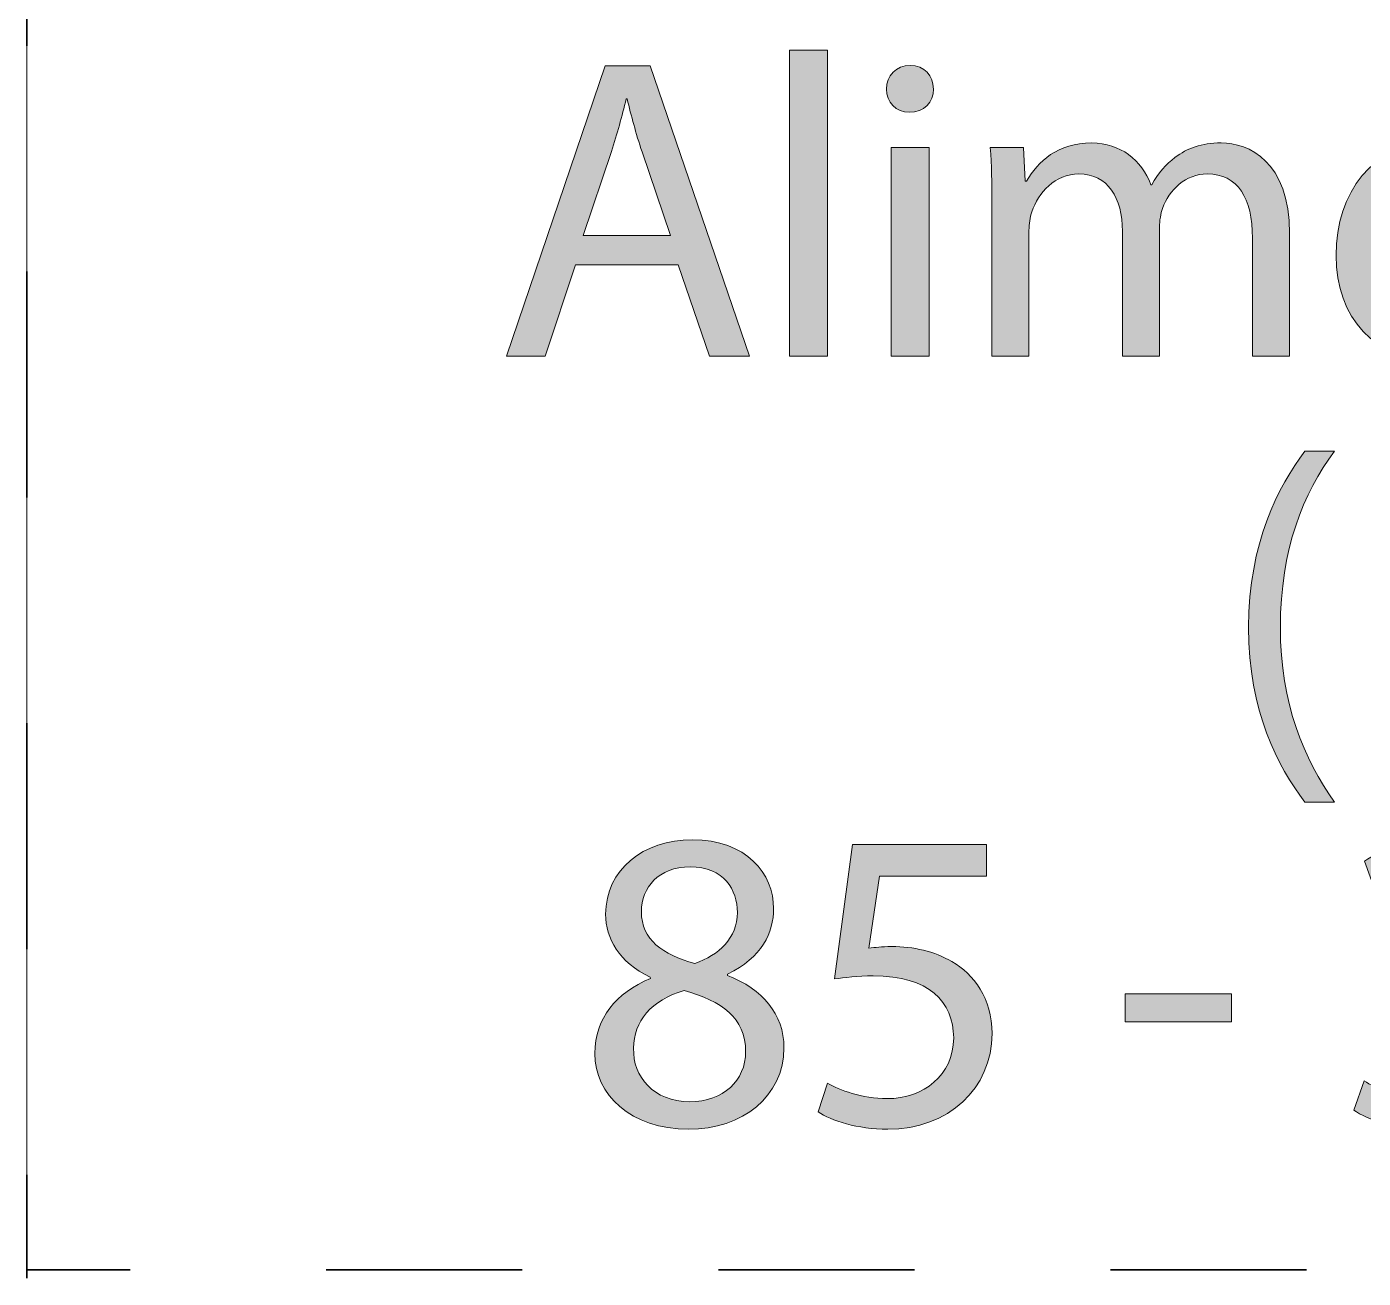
# Model space of a CAD drawing. Extents: x 544 to 1376, y -737 to -343.
# Drawn here: x 1049.9 to 1127.5, y -479.9 to -407.3 of the extents above; entities that cross this region are included whole.
import ezdxf

# ---------------------------------------------------------------- set-up
doc = ezdxf.new("R2010")
doc.units = 0
doc.header["$MEASUREMENT"] = 0
doc.linetypes.add('AI-Linetype-0', pattern=[26.200575, 13.100287, -13.100287])
doc.linetypes.add('AI-Linetype-1', pattern=[22.760284, 11.380142, -11.380142])
doc.layers.add('OBJETOS', color=7, linetype='Continuous', lineweight=0)

# ---------------------------------------------------------------- blocks, each defined once
blk = doc.blocks.new('Block_11')
at = {"layer": 'OBJETOS', "true_color": 0x000000, "transparency": 33554687}
h = blk.add_hatch(color=18, dxfattribs=at)
h.dxf.hatch_style = 2
edge = h.paths.add_edge_path()
edge.add_spline(control_points=[(1094.16, -408.685), (1094.16, -408.685), (1096.359, -408.685), (1096.359, -408.685), (1096.359, -408.685), (1096.359, -426.431), (1096.359, -426.431), (1096.359, -426.431), (1094.16, -426.431), (1094.16, -426.431), (1094.16, -426.431), (1094.16, -408.685), (1094.16, -408.685)], knot_values=[0, 0, 0, 0, 1, 1, 1, 2, 2, 2, 3, 3, 3, 4, 4, 4, 4], degree=3, periodic=0)
h = blk.add_hatch(color=18, dxfattribs=at)
h.dxf.hatch_style = 2
edge = h.paths.add_edge_path()
edge.add_spline(control_points=[(1100.061, -426.431), (1100.061, -426.431), (1100.061, -414.334), (1100.061, -414.334), (1100.061, -414.334), (1102.26, -414.334), (1102.26, -414.334), (1102.26, -414.334), (1102.26, -426.431), (1102.26, -426.431), (1102.26, -426.431), (1100.061, -426.431), (1100.061, -426.431)], knot_values=[0, 0, 0, 0, 1, 1, 1, 2, 2, 2, 3, 3, 3, 4, 4, 4, 4], degree=3, periodic=0)
edge = h.paths.add_edge_path()
edge.add_spline(control_points=[(1102.51, -410.935), (1102.534, -411.685), (1101.984, -412.284), (1101.11, -412.284), (1100.335, -412.284), (1099.785, -411.685), (1099.785, -410.935), (1099.785, -410.159), (1100.36, -409.56), (1101.16, -409.56), (1101.984, -409.56), (1102.51, -410.159), (1102.51, -410.935)], knot_values=[0, 0, 0, 0, 1, 1, 1, 2, 2, 2, 3, 3, 3, 4, 4, 4, 4], degree=3, periodic=0)
h = blk.add_hatch(color=18, dxfattribs=at)
h.dxf.hatch_style = 2
edge = h.paths.add_edge_path()
edge.add_spline(control_points=[(1087.258, -419.433), (1087.258, -419.433), (1085.608, -414.584), (1085.608, -414.584), (1085.233, -413.483), (1084.983, -412.484), (1084.733, -411.51), (1084.733, -411.51), (1084.684, -411.51), (1084.684, -411.51), (1084.434, -412.509), (1084.159, -413.534), (1083.834, -414.559), (1083.834, -414.559), (1082.185, -419.433), (1082.185, -419.433), (1082.185, -419.433), (1087.258, -419.433), (1087.258, -419.433)], knot_values=[0, 0, 0, 0, 1, 1, 1, 2, 2, 2, 3, 3, 3, 4, 4, 4, 5, 5, 5, 6, 6, 6, 6], degree=3, periodic=0)
edge = h.paths.add_edge_path()
edge.add_spline(control_points=[(1081.734, -421.132), (1081.734, -421.132), (1079.985, -426.431), (1079.985, -426.431), (1079.985, -426.431), (1077.735, -426.431), (1077.735, -426.431), (1077.735, -426.431), (1083.459, -409.585), (1083.459, -409.585), (1083.459, -409.585), (1086.083, -409.585), (1086.083, -409.585), (1086.083, -409.585), (1091.832, -426.431), (1091.832, -426.431), (1091.832, -426.431), (1089.508, -426.431), (1089.508, -426.431), (1089.508, -426.431), (1087.708, -421.132), (1087.708, -421.132), (1087.708, -421.132), (1081.734, -421.132), (1081.734, -421.132)], knot_values=[0, 0, 0, 0, 1, 1, 1, 2, 2, 2, 3, 3, 3, 4, 4, 4, 5, 5, 5, 6, 6, 6, 7, 7, 7, 8, 8, 8, 8], degree=3, periodic=0)
h = blk.add_hatch(color=18, dxfattribs=at)
h.dxf.hatch_style = 2
edge = h.paths.add_edge_path()
edge.add_spline(control_points=[(1105.91, -417.607), (1105.91, -416.358), (1105.885, -415.333), (1105.811, -414.334), (1105.811, -414.334), (1107.734, -414.334), (1107.734, -414.334), (1107.734, -414.334), (1107.835, -416.283), (1107.835, -416.283), (1107.835, -416.283), (1107.91, -416.283), (1107.91, -416.283), (1108.585, -415.134), (1109.709, -414.059), (1111.709, -414.059), (1113.358, -414.059), (1114.608, -415.059), (1115.133, -416.483), (1115.133, -416.483), (1115.183, -416.483), (1115.183, -416.483), (1115.558, -415.809), (1116.033, -415.283), (1116.532, -414.908), (1117.258, -414.358), (1118.058, -414.059), (1119.207, -414.059), (1120.807, -414.059), (1123.181, -415.108), (1123.181, -419.308), (1123.181, -419.308), (1123.181, -426.431), (1123.181, -426.431), (1123.181, -426.431), (1121.031, -426.431), (1121.031, -426.431), (1121.031, -426.431), (1121.031, -419.582), (1121.031, -419.582), (1121.031, -417.258), (1120.182, -415.858), (1118.407, -415.858), (1117.157, -415.858), (1116.183, -416.783), (1115.808, -417.857), (1115.708, -418.157), (1115.633, -418.558), (1115.633, -418.957), (1115.633, -418.957), (1115.633, -426.431), (1115.633, -426.431), (1115.633, -426.431), (1113.483, -426.431), (1113.483, -426.431), (1113.483, -426.431), (1113.483, -419.183), (1113.483, -419.183), (1113.483, -417.258), (1112.634, -415.858), (1110.959, -415.858), (1109.584, -415.858), (1108.585, -416.958), (1108.234, -418.058), (1108.109, -418.383), (1108.06, -418.758), (1108.06, -419.133), (1108.06, -419.133), (1108.06, -426.431), (1108.06, -426.431), (1108.06, -426.431), (1105.91, -426.431), (1105.91, -426.431), (1105.91, -426.431), (1105.91, -417.607), (1105.91, -417.607)], knot_values=[0, 0, 0, 0, 1, 1, 1, 2, 2, 2, 3, 3, 3, 4, 4, 4, 5, 5, 5, 6, 6, 6, 7, 7, 7, 8, 8, 8, 9, 9, 9, 10, 10, 10, 11, 11, 11, 12, 12, 12, 13, 13, 13, 14, 14, 14, 15, 15, 15, 16, 16, 16, 17, 17, 17, 18, 18, 18, 19, 19, 19, 20, 20, 20, 21, 21, 21, 22, 22, 22, 23, 23, 23, 24, 24, 24, 25, 25, 25, 25], degree=3, periodic=0)
h = blk.add_hatch(color=18, dxfattribs=at)
h.dxf.hatch_style = 2
edge = h.paths.add_edge_path()
edge.add_spline(control_points=[(1134.433, -419.207), (1134.458, -417.808), (1133.858, -415.634), (1131.384, -415.634), (1129.159, -415.634), (1128.185, -417.683), (1128.01, -419.207), (1128.01, -419.207), (1134.433, -419.207), (1134.433, -419.207)], knot_values=[0, 0, 0, 0, 1, 1, 1, 2, 2, 2, 3, 3, 3, 3], degree=3, periodic=0)
edge = h.paths.add_edge_path()
edge.add_spline(control_points=[(1127.984, -420.782), (1128.034, -423.756), (1129.934, -424.981), (1132.134, -424.981), (1133.708, -424.981), (1134.658, -424.706), (1135.482, -424.356), (1135.482, -424.356), (1135.857, -425.931), (1135.857, -425.931), (1135.083, -426.28), (1133.758, -426.681), (1131.834, -426.681), (1128.109, -426.681), (1125.885, -424.231), (1125.885, -420.582), (1125.885, -416.933), (1128.034, -414.059), (1131.559, -414.059), (1135.508, -414.059), (1136.558, -417.533), (1136.558, -419.757), (1136.558, -420.207), (1136.508, -420.557), (1136.482, -420.782), (1136.482, -420.782), (1127.984, -420.782), (1127.984, -420.782)], knot_values=[0, 0, 0, 0, 1, 1, 1, 2, 2, 2, 3, 3, 3, 4, 4, 4, 5, 5, 5, 6, 6, 6, 7, 7, 7, 8, 8, 8, 9, 9, 9, 9], degree=3, periodic=0)
at = {"layer": 'OBJETOS'}
for points, knots in [([(1094.16, -408.685), (1094.16, -408.685), (1096.359, -408.685), (1096.359, -408.685), (1096.359, -408.685), (1096.359, -426.431), (1096.359, -426.431), (1096.359, -426.431), (1094.16, -426.431), (1094.16, -426.431), (1094.16, -426.431), (1094.16, -408.685), (1094.16, -408.685)], [0, 0, 0, 0, 1, 1, 1, 2, 2, 2, 3, 3, 3, 4, 4, 4, 4]), ([(1102.51, -410.935), (1102.534, -411.685), (1101.984, -412.284), (1101.11, -412.284), (1100.335, -412.284), (1099.785, -411.685), (1099.785, -410.935), (1099.785, -410.159), (1100.36, -409.56), (1101.16, -409.56), (1101.984, -409.56), (1102.51, -410.159), (1102.51, -410.935)], [0, 0, 0, 0, 1, 1, 1, 2, 2, 2, 3, 3, 3, 4, 4, 4, 4]), ([(1081.734, -421.132), (1081.734, -421.132), (1079.985, -426.431), (1079.985, -426.431), (1079.985, -426.431), (1077.735, -426.431), (1077.735, -426.431), (1077.735, -426.431), (1083.459, -409.585), (1083.459, -409.585), (1083.459, -409.585), (1086.083, -409.585), (1086.083, -409.585), (1086.083, -409.585), (1091.832, -426.431), (1091.832, -426.431), (1091.832, -426.431), (1089.508, -426.431), (1089.508, -426.431), (1089.508, -426.431), (1087.708, -421.132), (1087.708, -421.132), (1087.708, -421.132), (1081.734, -421.132), (1081.734, -421.132)], [0, 0, 0, 0, 1, 1, 1, 2, 2, 2, 3, 3, 3, 4, 4, 4, 5, 5, 5, 6, 6, 6, 7, 7, 7, 8, 8, 8, 8]), ([(1087.258, -419.433), (1087.258, -419.433), (1085.608, -414.584), (1085.608, -414.584), (1085.233, -413.483), (1084.983, -412.484), (1084.733, -411.51), (1084.733, -411.51), (1084.684, -411.51), (1084.684, -411.51), (1084.434, -412.509), (1084.159, -413.534), (1083.834, -414.559), (1083.834, -414.559), (1082.185, -419.433), (1082.185, -419.433), (1082.185, -419.433), (1087.258, -419.433), (1087.258, -419.433)], [0, 0, 0, 0, 1, 1, 1, 2, 2, 2, 3, 3, 3, 4, 4, 4, 5, 5, 5, 6, 6, 6, 6]), ([(1105.91, -417.607), (1105.91, -416.358), (1105.885, -415.333), (1105.811, -414.334), (1105.811, -414.334), (1107.734, -414.334), (1107.734, -414.334), (1107.734, -414.334), (1107.835, -416.283), (1107.835, -416.283), (1107.835, -416.283), (1107.91, -416.283), (1107.91, -416.283), (1108.585, -415.134), (1109.709, -414.059), (1111.709, -414.059), (1113.358, -414.059), (1114.608, -415.059), (1115.133, -416.483), (1115.133, -416.483), (1115.183, -416.483), (1115.183, -416.483), (1115.558, -415.809), (1116.033, -415.283), (1116.532, -414.908), (1117.258, -414.358), (1118.058, -414.059), (1119.207, -414.059), (1120.807, -414.059), (1123.181, -415.108), (1123.181, -419.308), (1123.181, -419.308), (1123.181, -426.431), (1123.181, -426.431), (1123.181, -426.431), (1121.031, -426.431), (1121.031, -426.431), (1121.031, -426.431), (1121.031, -419.582), (1121.031, -419.582), (1121.031, -417.258), (1120.182, -415.858), (1118.407, -415.858), (1117.157, -415.858), (1116.183, -416.783), (1115.808, -417.857), (1115.708, -418.157), (1115.633, -418.558), (1115.633, -418.957), (1115.633, -418.957), (1115.633, -426.431), (1115.633, -426.431), (1115.633, -426.431), (1113.483, -426.431), (1113.483, -426.431), (1113.483, -426.431), (1113.483, -419.183), (1113.483, -419.183), (1113.483, -417.258), (1112.634, -415.858), (1110.959, -415.858), (1109.584, -415.858), (1108.585, -416.958), (1108.234, -418.058), (1108.109, -418.383), (1108.06, -418.758), (1108.06, -419.133), (1108.06, -419.133), (1108.06, -426.431), (1108.06, -426.431), (1108.06, -426.431), (1105.91, -426.431), (1105.91, -426.431), (1105.91, -426.431), (1105.91, -417.607), (1105.91, -417.607)], [0, 0, 0, 0, 1, 1, 1, 2, 2, 2, 3, 3, 3, 4, 4, 4, 5, 5, 5, 6, 6, 6, 7, 7, 7, 8, 8, 8, 9, 9, 9, 10, 10, 10, 11, 11, 11, 12, 12, 12, 13, 13, 13, 14, 14, 14, 15, 15, 15, 16, 16, 16, 17, 17, 17, 18, 18, 18, 19, 19, 19, 20, 20, 20, 21, 21, 21, 22, 22, 22, 23, 23, 23, 24, 24, 24, 25, 25, 25, 25]), ([(1127.984, -420.782), (1128.034, -423.756), (1129.934, -424.981), (1132.134, -424.981), (1133.708, -424.981), (1134.658, -424.706), (1135.482, -424.356), (1135.482, -424.356), (1135.857, -425.931), (1135.857, -425.931), (1135.083, -426.28), (1133.758, -426.681), (1131.834, -426.681), (1128.109, -426.681), (1125.885, -424.231), (1125.885, -420.582), (1125.885, -416.933), (1128.034, -414.059), (1131.559, -414.059), (1135.508, -414.059), (1136.558, -417.533), (1136.558, -419.757), (1136.558, -420.207), (1136.508, -420.557), (1136.482, -420.782), (1136.482, -420.782), (1127.984, -420.782), (1127.984, -420.782)], [0, 0, 0, 0, 1, 1, 1, 2, 2, 2, 3, 3, 3, 4, 4, 4, 5, 5, 5, 6, 6, 6, 7, 7, 7, 8, 8, 8, 9, 9, 9, 9]), ([(1100.061, -426.431), (1100.061, -426.431), (1100.061, -414.334), (1100.061, -414.334), (1100.061, -414.334), (1102.26, -414.334), (1102.26, -414.334), (1102.26, -414.334), (1102.26, -426.431), (1102.26, -426.431), (1102.26, -426.431), (1100.061, -426.431), (1100.061, -426.431)], [0, 0, 0, 0, 1, 1, 1, 2, 2, 2, 3, 3, 3, 4, 4, 4, 4])]:
    blk.add_open_spline(points, degree=3, knots=knots, dxfattribs=at)
blk = doc.blocks.new('Block_10')
at = {"layer": 'OBJETOS'}
blk.add_blockref('Block_11', (0, 0), dxfattribs=at)
blk = doc.blocks.new('Block_13')
at = {"layer": 'OBJETOS', "true_color": 0x000000, "transparency": 33554687}
h = blk.add_hatch(color=18, dxfattribs=at)
h.dxf.hatch_style = 2
edge = h.paths.add_edge_path()
edge.add_spline(control_points=[(1125.799, -431.937), (1123.975, -434.386), (1122.649, -437.635), (1122.649, -442.16), (1122.649, -446.608), (1124.024, -449.807), (1125.799, -452.307), (1125.799, -452.307), (1124.074, -452.307), (1124.074, -452.307), (1122.5, -450.233), (1120.8, -447.034), (1120.8, -442.16), (1120.825, -437.236), (1122.5, -434.037), (1124.074, -431.937), (1124.074, -431.937), (1125.799, -431.937), (1125.799, -431.937)], knot_values=[0, 0, 0, 0, 1, 1, 1, 2, 2, 2, 3, 3, 3, 4, 4, 4, 5, 5, 5, 6, 6, 6, 6], degree=3, periodic=0)
h = blk.add_hatch(color=18, dxfattribs=at)
h.dxf.hatch_style = 2
edge = h.paths.add_edge_path()
edge.add_spline(control_points=[(1163.1, -452.307), (1164.874, -449.833), (1166.249, -446.583), (1166.249, -442.084), (1166.249, -437.611), (1164.899, -434.412), (1163.1, -431.937), (1163.1, -431.937), (1164.799, -431.937), (1164.799, -431.937), (1166.398, -433.987), (1168.073, -437.186), (1168.073, -442.11), (1168.073, -447.008), (1166.398, -450.182), (1164.799, -452.307), (1164.799, -452.307), (1163.1, -452.307), (1163.1, -452.307)], knot_values=[0, 0, 0, 0, 1, 1, 1, 2, 2, 2, 3, 3, 3, 4, 4, 4, 5, 5, 5, 6, 6, 6, 6], degree=3, periodic=0)
h = blk.add_hatch(color=18, dxfattribs=at)
h.dxf.hatch_style = 2
edge = h.paths.add_edge_path()
edge.add_spline(control_points=[(1128.2, -432.437), (1128.2, -432.437), (1137.272, -432.437), (1137.272, -432.437), (1137.272, -432.437), (1137.272, -434.261), (1137.272, -434.261), (1137.272, -434.261), (1130.375, -434.261), (1130.375, -434.261), (1130.375, -434.261), (1130.375, -439.86), (1130.375, -439.86), (1130.375, -439.86), (1136.748, -439.86), (1136.748, -439.86), (1136.748, -439.86), (1136.748, -441.66), (1136.748, -441.66), (1136.748, -441.66), (1130.375, -441.66), (1130.375, -441.66), (1130.375, -441.66), (1130.375, -449.283), (1130.375, -449.283), (1130.375, -449.283), (1128.2, -449.283), (1128.2, -449.283), (1128.2, -449.283), (1128.2, -432.437), (1128.2, -432.437)], knot_values=[0, 0, 0, 0, 1, 1, 1, 2, 2, 2, 3, 3, 3, 4, 4, 4, 5, 5, 5, 6, 6, 6, 7, 7, 7, 8, 8, 8, 9, 9, 9, 10, 10, 10, 10], degree=3, periodic=0)
h = blk.add_hatch(color=18, dxfattribs=at)
h.dxf.hatch_style = 2
edge = h.paths.add_edge_path()
edge.add_spline(control_points=[(1148.05, -449.283), (1148.05, -449.283), (1148.05, -432.437), (1148.05, -432.437), (1148.05, -432.437), (1150.424, -432.437), (1150.424, -432.437), (1150.424, -432.437), (1155.823, -440.959), (1155.823, -440.959), (1157.072, -442.934), (1158.047, -444.708), (1158.847, -446.433), (1158.847, -446.433), (1158.897, -446.409), (1158.897, -446.409), (1158.697, -444.159), (1158.647, -442.11), (1158.647, -439.485), (1158.647, -439.485), (1158.647, -432.437), (1158.647, -432.437), (1158.647, -432.437), (1160.696, -432.437), (1160.696, -432.437), (1160.696, -432.437), (1160.696, -449.283), (1160.696, -449.283), (1160.696, -449.283), (1158.497, -449.283), (1158.497, -449.283), (1158.497, -449.283), (1153.148, -440.735), (1153.148, -440.735), (1151.974, -438.86), (1150.849, -436.936), (1149.999, -435.111), (1149.999, -435.111), (1149.924, -435.136), (1149.924, -435.136), (1150.049, -437.26), (1150.1, -439.285), (1150.1, -442.084), (1150.1, -442.084), (1150.1, -449.283), (1150.1, -449.283), (1150.1, -449.283), (1148.05, -449.283), (1148.05, -449.283)], knot_values=[0, 0, 0, 0, 1, 1, 1, 2, 2, 2, 3, 3, 3, 4, 4, 4, 5, 5, 5, 6, 6, 6, 7, 7, 7, 8, 8, 8, 9, 9, 9, 10, 10, 10, 11, 11, 11, 12, 12, 12, 13, 13, 13, 14, 14, 14, 15, 15, 15, 16, 16, 16, 16], degree=3, periodic=0)
h = blk.add_hatch(color=18, dxfattribs=at)
h.dxf.hatch_style = 2
edge = h.paths.add_edge_path()
edge.add_spline(control_points=[(1145.398, -441.709), (1145.398, -441.709), (1145.398, -443.334), (1145.398, -443.334), (1145.398, -443.334), (1139.226, -443.334), (1139.226, -443.334), (1139.226, -443.334), (1139.226, -441.709), (1139.226, -441.709), (1139.226, -441.709), (1145.398, -441.709), (1145.398, -441.709)], knot_values=[0, 0, 0, 0, 1, 1, 1, 2, 2, 2, 3, 3, 3, 4, 4, 4, 4], degree=3, periodic=0)
at = {"layer": 'OBJETOS'}
for points, knots in [([(1125.799, -431.937), (1123.975, -434.386), (1122.649, -437.635), (1122.649, -442.16), (1122.649, -446.608), (1124.024, -449.807), (1125.799, -452.307), (1125.799, -452.307), (1124.074, -452.307), (1124.074, -452.307), (1122.5, -450.233), (1120.8, -447.034), (1120.8, -442.16), (1120.825, -437.236), (1122.5, -434.037), (1124.074, -431.937), (1124.074, -431.937), (1125.799, -431.937), (1125.799, -431.937)], [0, 0, 0, 0, 1, 1, 1, 2, 2, 2, 3, 3, 3, 4, 4, 4, 5, 5, 5, 6, 6, 6, 6]), ([(1163.1, -452.307), (1164.874, -449.833), (1166.249, -446.583), (1166.249, -442.084), (1166.249, -437.611), (1164.899, -434.412), (1163.1, -431.937), (1163.1, -431.937), (1164.799, -431.937), (1164.799, -431.937), (1166.398, -433.987), (1168.073, -437.186), (1168.073, -442.11), (1168.073, -447.008), (1166.398, -450.182), (1164.799, -452.307), (1164.799, -452.307), (1163.1, -452.307), (1163.1, -452.307)], [0, 0, 0, 0, 1, 1, 1, 2, 2, 2, 3, 3, 3, 4, 4, 4, 5, 5, 5, 6, 6, 6, 6]), ([(1128.2, -432.437), (1128.2, -432.437), (1137.272, -432.437), (1137.272, -432.437), (1137.272, -432.437), (1137.272, -434.261), (1137.272, -434.261), (1137.272, -434.261), (1130.375, -434.261), (1130.375, -434.261), (1130.375, -434.261), (1130.375, -439.86), (1130.375, -439.86), (1130.375, -439.86), (1136.748, -439.86), (1136.748, -439.86), (1136.748, -439.86), (1136.748, -441.66), (1136.748, -441.66), (1136.748, -441.66), (1130.375, -441.66), (1130.375, -441.66), (1130.375, -441.66), (1130.375, -449.283), (1130.375, -449.283), (1130.375, -449.283), (1128.2, -449.283), (1128.2, -449.283), (1128.2, -449.283), (1128.2, -432.437), (1128.2, -432.437)], [0, 0, 0, 0, 1, 1, 1, 2, 2, 2, 3, 3, 3, 4, 4, 4, 5, 5, 5, 6, 6, 6, 7, 7, 7, 8, 8, 8, 9, 9, 9, 10, 10, 10, 10]), ([(1148.05, -449.283), (1148.05, -449.283), (1148.05, -432.437), (1148.05, -432.437), (1148.05, -432.437), (1150.424, -432.437), (1150.424, -432.437), (1150.424, -432.437), (1155.823, -440.959), (1155.823, -440.959), (1157.072, -442.934), (1158.047, -444.708), (1158.847, -446.433), (1158.847, -446.433), (1158.897, -446.409), (1158.897, -446.409), (1158.697, -444.159), (1158.647, -442.11), (1158.647, -439.485), (1158.647, -439.485), (1158.647, -432.437), (1158.647, -432.437), (1158.647, -432.437), (1160.696, -432.437), (1160.696, -432.437), (1160.696, -432.437), (1160.696, -449.283), (1160.696, -449.283), (1160.696, -449.283), (1158.497, -449.283), (1158.497, -449.283), (1158.497, -449.283), (1153.148, -440.735), (1153.148, -440.735), (1151.974, -438.86), (1150.849, -436.936), (1149.999, -435.111), (1149.999, -435.111), (1149.924, -435.136), (1149.924, -435.136), (1150.049, -437.26), (1150.1, -439.285), (1150.1, -442.084), (1150.1, -442.084), (1150.1, -449.283), (1150.1, -449.283), (1150.1, -449.283), (1148.05, -449.283), (1148.05, -449.283)], [0, 0, 0, 0, 1, 1, 1, 2, 2, 2, 3, 3, 3, 4, 4, 4, 5, 5, 5, 6, 6, 6, 7, 7, 7, 8, 8, 8, 9, 9, 9, 10, 10, 10, 11, 11, 11, 12, 12, 12, 13, 13, 13, 14, 14, 14, 15, 15, 15, 16, 16, 16, 16]), ([(1145.398, -441.709), (1145.398, -441.709), (1145.398, -443.334), (1145.398, -443.334), (1145.398, -443.334), (1139.226, -443.334), (1139.226, -443.334), (1139.226, -443.334), (1139.226, -441.709), (1139.226, -441.709), (1139.226, -441.709), (1145.398, -441.709), (1145.398, -441.709)], [0, 0, 0, 0, 1, 1, 1, 2, 2, 2, 3, 3, 3, 4, 4, 4, 4])]:
    blk.add_open_spline(points, degree=3, knots=knots, dxfattribs=at)
blk = doc.blocks.new('Block_12')
at = {"layer": 'OBJETOS'}
blk.add_blockref('Block_13', (0, 0), dxfattribs=at)
blk = doc.blocks.new('Block_15')
at = {"layer": 'OBJETOS', "true_color": 0x000000, "transparency": 33554687}
h = blk.add_hatch(color=18, dxfattribs=at)
h.dxf.hatch_style = 2
edge = h.paths.add_edge_path()
edge.add_spline(control_points=[(1085.565, -458.658), (1085.565, -460.282), (1086.79, -461.157), (1088.665, -461.657), (1090.064, -461.183), (1091.14, -460.183), (1091.14, -458.708), (1091.14, -457.408), (1090.364, -456.059), (1088.39, -456.059), (1086.565, -456.059), (1085.565, -457.258), (1085.565, -458.658)], knot_values=[0, 0, 0, 0, 1, 1, 1, 2, 2, 2, 3, 3, 3, 4, 4, 4, 4], degree=3, periodic=0)
edge = h.paths.add_edge_path()
edge.add_spline(control_points=[(1091.614, -466.781), (1091.614, -464.807), (1090.239, -463.856), (1088.04, -463.231), (1086.141, -463.781), (1085.116, -465.031), (1085.116, -466.581), (1085.041, -468.23), (1086.291, -469.681), (1088.365, -469.681), (1090.34, -469.681), (1091.614, -468.455), (1091.614, -466.781)], knot_values=[0, 0, 0, 0, 1, 1, 1, 2, 2, 2, 3, 3, 3, 4, 4, 4, 4], degree=3, periodic=0)
edge = h.paths.add_edge_path()
edge.add_spline(control_points=[(1082.866, -466.881), (1082.866, -464.831), (1084.091, -463.382), (1086.091, -462.532), (1086.091, -462.532), (1086.065, -462.457), (1086.065, -462.457), (1084.266, -461.607), (1083.491, -460.208), (1083.491, -458.808), (1083.491, -456.233), (1085.666, -454.484), (1088.515, -454.484), (1091.664, -454.484), (1093.239, -456.458), (1093.239, -458.483), (1093.239, -459.857), (1092.564, -461.332), (1090.564, -462.282), (1090.564, -462.282), (1090.564, -462.357), (1090.564, -462.357), (1092.589, -463.157), (1093.839, -464.581), (1093.839, -466.556), (1093.839, -469.38), (1091.414, -471.28), (1088.315, -471.28), (1084.916, -471.28), (1082.866, -469.255), (1082.866, -466.881)], knot_values=[0, 0, 0, 0, 1, 1, 1, 2, 2, 2, 3, 3, 3, 4, 4, 4, 5, 5, 5, 6, 6, 6, 7, 7, 7, 8, 8, 8, 9, 9, 9, 10, 10, 10, 10], degree=3, periodic=0)
h = blk.add_hatch(color=18, dxfattribs=at)
h.dxf.hatch_style = 2
edge = h.paths.add_edge_path()
edge.add_spline(control_points=[(1127.515, -468.48), (1128.14, -468.881), (1129.589, -469.505), (1131.113, -469.505), (1133.938, -469.505), (1134.812, -467.706), (1134.788, -466.356), (1134.763, -464.082), (1132.713, -463.106), (1130.589, -463.106), (1130.589, -463.106), (1129.364, -463.106), (1129.364, -463.106), (1129.364, -463.106), (1129.364, -461.457), (1129.364, -461.457), (1129.364, -461.457), (1130.589, -461.457), (1130.589, -461.457), (1132.188, -461.457), (1134.213, -460.633), (1134.213, -458.708), (1134.213, -457.408), (1133.388, -456.259), (1131.363, -456.259), (1130.063, -456.259), (1128.814, -456.833), (1128.114, -457.333), (1128.114, -457.333), (1127.54, -455.733), (1127.54, -455.733), (1128.39, -455.108), (1130.039, -454.484), (1131.788, -454.484), (1134.987, -454.484), (1136.438, -456.384), (1136.438, -458.358), (1136.438, -460.032), (1135.438, -461.457), (1133.438, -462.182), (1133.438, -462.182), (1133.438, -462.232), (1133.438, -462.232), (1135.438, -462.632), (1137.062, -464.132), (1137.062, -466.406), (1137.062, -469.005), (1135.038, -471.28), (1131.139, -471.28), (1129.314, -471.28), (1127.715, -470.705), (1126.915, -470.18), (1126.915, -470.18), (1127.515, -468.48), (1127.515, -468.48)], knot_values=[0, 0, 0, 0, 1, 1, 1, 2, 2, 2, 3, 3, 3, 4, 4, 4, 5, 5, 5, 6, 6, 6, 7, 7, 7, 8, 8, 8, 9, 9, 9, 10, 10, 10, 11, 11, 11, 12, 12, 12, 13, 13, 13, 14, 14, 14, 15, 15, 15, 16, 16, 16, 17, 17, 17, 18, 18, 18, 18], degree=3, periodic=0)
h = blk.add_hatch(color=18, dxfattribs=at)
h.dxf.hatch_style = 2
edge = h.paths.add_edge_path()
edge.add_spline(control_points=[(1105.589, -456.608), (1105.589, -456.608), (1099.391, -456.608), (1099.391, -456.608), (1099.391, -456.608), (1098.766, -460.782), (1098.766, -460.782), (1099.141, -460.732), (1099.49, -460.683), (1100.09, -460.683), (1101.34, -460.683), (1102.59, -460.957), (1103.589, -461.558), (1104.864, -462.282), (1105.914, -463.682), (1105.914, -465.731), (1105.914, -468.905), (1103.39, -471.28), (1099.865, -471.28), (1098.091, -471.28), (1096.591, -470.78), (1095.816, -470.28), (1095.816, -470.28), (1096.366, -468.605), (1096.366, -468.605), (1097.041, -469.005), (1098.365, -469.505), (1099.84, -469.505), (1101.915, -469.505), (1103.689, -468.155), (1103.689, -465.981), (1103.664, -463.882), (1102.265, -462.382), (1099.016, -462.382), (1098.091, -462.382), (1097.365, -462.482), (1096.766, -462.557), (1096.766, -462.557), (1097.815, -454.759), (1097.815, -454.759), (1097.815, -454.759), (1105.589, -454.759), (1105.589, -454.759), (1105.589, -454.759), (1105.589, -456.608), (1105.589, -456.608)], knot_values=[0, 0, 0, 0, 1, 1, 1, 2, 2, 2, 3, 3, 3, 4, 4, 4, 5, 5, 5, 6, 6, 6, 7, 7, 7, 8, 8, 8, 9, 9, 9, 10, 10, 10, 11, 11, 11, 12, 12, 12, 13, 13, 13, 14, 14, 14, 15, 15, 15, 15], degree=3, periodic=0)
h = blk.add_hatch(color=18, dxfattribs=at)
h.dxf.hatch_style = 2
edge = h.paths.add_edge_path()
edge.add_spline(control_points=[(1119.814, -463.432), (1119.814, -463.432), (1119.814, -465.057), (1119.814, -465.057), (1119.814, -465.057), (1113.641, -465.057), (1113.641, -465.057), (1113.641, -465.057), (1113.641, -463.432), (1113.641, -463.432), (1113.641, -463.432), (1119.814, -463.432), (1119.814, -463.432)], knot_values=[0, 0, 0, 0, 1, 1, 1, 2, 2, 2, 3, 3, 3, 4, 4, 4, 4], degree=3, periodic=0)
at = {"layer": 'OBJETOS'}
for points, knots in [([(1082.866, -466.881), (1082.866, -464.831), (1084.091, -463.382), (1086.091, -462.532), (1086.091, -462.532), (1086.065, -462.457), (1086.065, -462.457), (1084.266, -461.607), (1083.491, -460.208), (1083.491, -458.808), (1083.491, -456.233), (1085.666, -454.484), (1088.515, -454.484), (1091.664, -454.484), (1093.239, -456.458), (1093.239, -458.483), (1093.239, -459.857), (1092.564, -461.332), (1090.564, -462.282), (1090.564, -462.282), (1090.564, -462.357), (1090.564, -462.357), (1092.589, -463.157), (1093.839, -464.581), (1093.839, -466.556), (1093.839, -469.38), (1091.414, -471.28), (1088.315, -471.28), (1084.916, -471.28), (1082.866, -469.255), (1082.866, -466.881)], [0, 0, 0, 0, 1, 1, 1, 2, 2, 2, 3, 3, 3, 4, 4, 4, 5, 5, 5, 6, 6, 6, 7, 7, 7, 8, 8, 8, 9, 9, 9, 10, 10, 10, 10]), ([(1127.515, -468.48), (1128.14, -468.881), (1129.589, -469.505), (1131.113, -469.505), (1133.938, -469.505), (1134.812, -467.706), (1134.788, -466.356), (1134.763, -464.082), (1132.713, -463.106), (1130.589, -463.106), (1130.589, -463.106), (1129.364, -463.106), (1129.364, -463.106), (1129.364, -463.106), (1129.364, -461.457), (1129.364, -461.457), (1129.364, -461.457), (1130.589, -461.457), (1130.589, -461.457), (1132.188, -461.457), (1134.213, -460.633), (1134.213, -458.708), (1134.213, -457.408), (1133.388, -456.259), (1131.363, -456.259), (1130.063, -456.259), (1128.814, -456.833), (1128.114, -457.333), (1128.114, -457.333), (1127.54, -455.733), (1127.54, -455.733), (1128.39, -455.108), (1130.039, -454.484), (1131.788, -454.484), (1134.987, -454.484), (1136.438, -456.384), (1136.438, -458.358), (1136.438, -460.032), (1135.438, -461.457), (1133.438, -462.182), (1133.438, -462.182), (1133.438, -462.232), (1133.438, -462.232), (1135.438, -462.632), (1137.062, -464.132), (1137.062, -466.406), (1137.062, -469.005), (1135.038, -471.28), (1131.139, -471.28), (1129.314, -471.28), (1127.715, -470.705), (1126.915, -470.18), (1126.915, -470.18), (1127.515, -468.48), (1127.515, -468.48)], [0, 0, 0, 0, 1, 1, 1, 2, 2, 2, 3, 3, 3, 4, 4, 4, 5, 5, 5, 6, 6, 6, 7, 7, 7, 8, 8, 8, 9, 9, 9, 10, 10, 10, 11, 11, 11, 12, 12, 12, 13, 13, 13, 14, 14, 14, 15, 15, 15, 16, 16, 16, 17, 17, 17, 18, 18, 18, 18]), ([(1105.589, -456.608), (1105.589, -456.608), (1099.391, -456.608), (1099.391, -456.608), (1099.391, -456.608), (1098.766, -460.782), (1098.766, -460.782), (1099.141, -460.732), (1099.49, -460.683), (1100.09, -460.683), (1101.34, -460.683), (1102.59, -460.957), (1103.589, -461.558), (1104.864, -462.282), (1105.914, -463.682), (1105.914, -465.731), (1105.914, -468.905), (1103.39, -471.28), (1099.865, -471.28), (1098.091, -471.28), (1096.591, -470.78), (1095.816, -470.28), (1095.816, -470.28), (1096.366, -468.605), (1096.366, -468.605), (1097.041, -469.005), (1098.365, -469.505), (1099.84, -469.505), (1101.915, -469.505), (1103.689, -468.155), (1103.689, -465.981), (1103.664, -463.882), (1102.265, -462.382), (1099.016, -462.382), (1098.091, -462.382), (1097.365, -462.482), (1096.766, -462.557), (1096.766, -462.557), (1097.815, -454.759), (1097.815, -454.759), (1097.815, -454.759), (1105.589, -454.759), (1105.589, -454.759), (1105.589, -454.759), (1105.589, -456.608), (1105.589, -456.608)], [0, 0, 0, 0, 1, 1, 1, 2, 2, 2, 3, 3, 3, 4, 4, 4, 5, 5, 5, 6, 6, 6, 7, 7, 7, 8, 8, 8, 9, 9, 9, 10, 10, 10, 11, 11, 11, 12, 12, 12, 13, 13, 13, 14, 14, 14, 15, 15, 15, 15]), ([(1085.565, -458.658), (1085.565, -460.282), (1086.79, -461.157), (1088.665, -461.657), (1090.064, -461.183), (1091.14, -460.183), (1091.14, -458.708), (1091.14, -457.408), (1090.364, -456.059), (1088.39, -456.059), (1086.565, -456.059), (1085.565, -457.258), (1085.565, -458.658)], [0, 0, 0, 0, 1, 1, 1, 2, 2, 2, 3, 3, 3, 4, 4, 4, 4]), ([(1091.614, -466.781), (1091.614, -464.807), (1090.239, -463.856), (1088.04, -463.231), (1086.141, -463.781), (1085.116, -465.031), (1085.116, -466.581), (1085.041, -468.23), (1086.291, -469.681), (1088.365, -469.681), (1090.34, -469.681), (1091.614, -468.455), (1091.614, -466.781)], [0, 0, 0, 0, 1, 1, 1, 2, 2, 2, 3, 3, 3, 4, 4, 4, 4]), ([(1119.814, -463.432), (1119.814, -463.432), (1119.814, -465.057), (1119.814, -465.057), (1119.814, -465.057), (1113.641, -465.057), (1113.641, -465.057), (1113.641, -465.057), (1113.641, -463.432), (1113.641, -463.432), (1113.641, -463.432), (1119.814, -463.432), (1119.814, -463.432)], [0, 0, 0, 0, 1, 1, 1, 2, 2, 2, 3, 3, 3, 4, 4, 4, 4])]:
    blk.add_open_spline(points, degree=3, knots=knots, dxfattribs=at)
blk = doc.blocks.new('Block_14')
at = {"layer": 'OBJETOS'}
blk.add_blockref('Block_15', (0, 0), dxfattribs=at)
blk = doc.blocks.new('Block_4')
at = {"layer": 'OBJETOS'}
for name in ['Block_10', 'Block_12', 'Block_14']:
    blk.add_blockref(name, (0, 0), dxfattribs=at)
blk = doc.blocks.new('Block_18')
at = {"layer": 'OBJETOS', "color": 152, "lineweight": 35, "true_color": 0x1d71b8}
for p, q in [((1049.892, -350.023), (1049.892, -356.023)), ((1049.892, -473.926), (1049.892, -479.926))]:
    blk.add_line(p, q, dxfattribs=at)
at = {"layer": 'OBJETOS', "color": 152, "linetype": 'AI-Linetype-0', "lineweight": 35, "true_color": 0x1d71b8}
blk.add_line((1049.892, -369.124), (1049.892, -467.376), dxfattribs=at)
blk = doc.blocks.new('Block_17')
at = {"layer": 'OBJETOS'}
blk.add_line((1049.892, -350.023), (1049.892, -479.926), dxfattribs=at)
blk.add_blockref('Block_18', (0, 0), dxfattribs=at)
blk = doc.blocks.new('Block_20')
at = {"layer": 'OBJETOS', "color": 152, "lineweight": 35, "true_color": 0x1d71b8}
blk.add_line((1049.892, -479.435), (1055.892, -479.435), dxfattribs=at)
at = {"layer": 'OBJETOS', "color": 152, "linetype": 'AI-Linetype-1', "lineweight": 35, "true_color": 0x1d71b8}
blk.add_line((1067.272, -479.435), (1220.904, -479.435), dxfattribs=at)
blk = doc.blocks.new('Block_19')
at = {"layer": 'OBJETOS'}
blk.add_blockref('Block_20', (0, 0), dxfattribs=at)
blk = doc.blocks.new('Block_16')
at = {"layer": 'OBJETOS'}
for name in ['Block_17', 'Block_19']:
    blk.add_blockref(name, (0, 0), dxfattribs=at)
blk = doc.blocks.new('Block_3')
at = {"layer": 'OBJETOS'}
for name in ['Block_4', 'Block_16']:
    blk.add_blockref(name, (0, 0), dxfattribs=at)

msp = doc.modelspace()

# ---------------------------------------------------------------- block references
at = {"layer": 'OBJETOS'}
msp.add_blockref('Block_3', (0, 0), dxfattribs=at)

doc.saveas('drawing.dxf')
